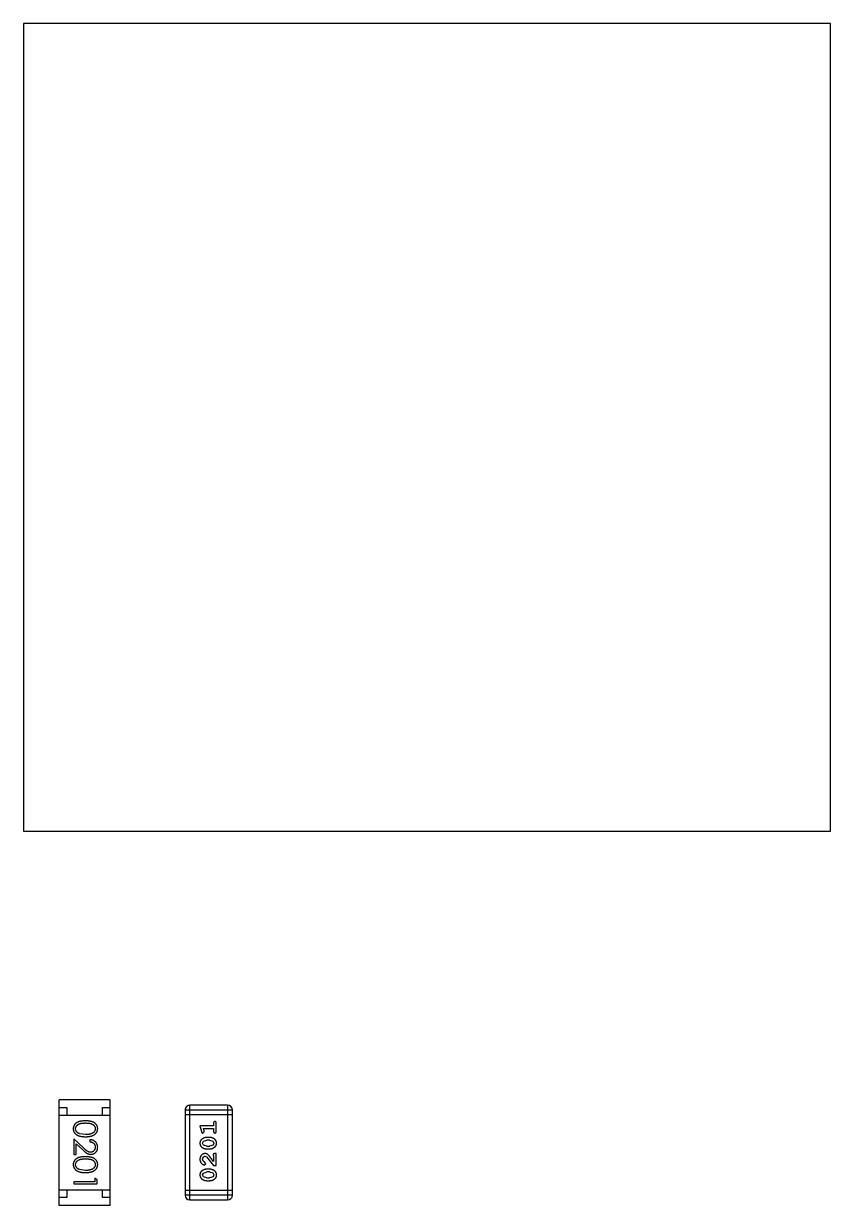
# Model space of a CAD drawing. Header units: inches. Extents: x -13 to 240, y -18 to 126.
# Drawn here: x 183.53 to 188.73, y 28.81 to 36.42 of the extents above; entities that cross this region are included whole.
import ezdxf

# ---------------------------------------------------------------- set-up
doc = ezdxf.new("R2010")
doc.units = ezdxf.units.IN
doc.header["$LTSCALE"] = 1.21
doc.header["$MEASUREMENT"] = 0
doc.layers.get('0').update_dxf_attribs({"linetype": 'CONTINUOUS'})

msp = doc.modelspace()

# ---------------------------------------------------------------- linework, layer by layer
at = {"color": 7, "linetype": 'Continuous'}
for p, q in [((183.5333, 36.422), (183.5333, 31.222)), ((188.7333, 36.422), (183.5333, 36.422)), ((188.7333, 31.222), (188.7333, 36.422)), ((183.5333, 31.222), (188.7333, 31.222)), ((183.7615, 28.8115), (183.7615, 29.4915)), ((184.0915, 29.4915), (183.7615, 29.4915)), ((184.0915, 28.8115), (184.0915, 29.4915)), ((184.6045, 28.8466), (184.6045, 29.4562)), ((184.8484, 29.4562), (184.6045, 29.4562)), ((184.8484, 29.4562), (184.8484, 28.8466)), ((183.7615, 29.4415), (183.8115, 29.4415)), ((183.7615, 29.3915), (184.0915, 29.3915)), ((183.8115, 29.4415), (183.8115, 29.3915)), ((184.0415, 29.3915), (184.0415, 29.4415)), ((184.0415, 29.4415), (184.0915, 29.4415)), ((184.5741, 29.4257), (184.5741, 28.8771)), ((184.5741, 29.4257), (184.8789, 29.4257)), ((184.8789, 29.3952), (184.5741, 29.3952)), ((184.8789, 28.8771), (184.8789, 29.4257)), ((184.6698, 29.3229), (184.6797, 29.2863)), ((184.7579, 29.3229), (184.6698, 29.3229)), ((184.6971, 29.2905), (184.693, 29.3056)), ((184.693, 29.3056), (184.7579, 29.3056)), ((184.7579, 29.3402), (184.7579, 29.3229)), ((184.7579, 29.3056), (184.7579, 29.2883)), ((184.7752, 29.2883), (184.7752, 29.3402)), ((183.8568, 29.24), (183.8568, 29.1381)), ((183.9189, 29.1819), (183.8568, 29.24)), ((183.9318, 29.267), (183.8941, 29.2726)), ((183.9606, 29.2343), (183.9606, 29.2208)), ((184.6889, 29.2772), (184.6981, 29.2851)), ((184.6924, 29.2241), (184.7147, 29.2316)), ((184.6981, 29.2851), (184.6971, 29.2905)), ((184.7322, 29.2489), (184.7144, 29.2489)), ((184.7319, 29.2316), (184.7147, 29.2316)), ((184.7319, 29.2316), (184.7537, 29.2244)), ((184.7537, 29.2244), (184.7595, 29.2121)), ((183.8722, 29.1381), (183.8722, 29.2079)), ((183.8722, 29.2079), (183.9122, 29.1704)), ((184.6871, 29.2119), (184.6924, 29.2241)), ((184.6929, 29.1995), (184.6871, 29.2119)), ((184.7147, 29.1923), (184.6929, 29.1995)), ((184.7144, 29.175), (184.7322, 29.175)), ((184.7147, 29.1923), (184.7319, 29.1923)), ((184.7542, 29.1999), (184.7319, 29.1923)), ((184.7595, 29.2121), (184.7542, 29.1999)), ((183.8568, 29.1381), (183.8722, 29.1381)), ((184.6925, 29.0934), (184.6871, 29.1083)), ((184.701, 29.0885), (184.6925, 29.0934)), ((184.6991, 29.0712), (184.7076, 29.08)), ((184.7076, 29.08), (184.701, 29.0885)), ((184.7017, 29.1278), (184.7114, 29.123)), ((184.7114, 29.123), (184.7563, 29.068)), ((184.7579, 29.0948), (184.7309, 29.1283)), ((184.7548, 29.1364), (184.7579, 29.1309)), ((184.7579, 29.1309), (184.7579, 29.0948)), ((184.7752, 29.1451), (184.7674, 29.1451)), ((184.7752, 29.068), (184.7752, 29.1451)), ((183.9318, 29.0362), (183.8941, 29.0419)), ((184.6871, 29.0074), (184.6924, 29.0195)), ((184.6929, 28.995), (184.6871, 29.0074)), ((184.6924, 29.0195), (184.7147, 29.0271)), ((184.7322, 29.0444), (184.7144, 29.0444)), ((184.7319, 29.0271), (184.7147, 29.0271)), ((184.7319, 29.0271), (184.7537, 29.0199)), ((184.7537, 29.0199), (184.7595, 29.0076)), ((184.7595, 29.0076), (184.7542, 28.9954)), ((184.7563, 29.068), (184.7752, 29.068)), ((183.8568, 28.9631), (183.8568, 28.9496)), ((183.9914, 28.9631), (183.8568, 28.9631)), ((183.8568, 28.9496), (184.0068, 28.9496)), ((183.9914, 28.9862), (183.9914, 28.9631)), ((184.0068, 28.9774), (183.9914, 28.9862)), ((184.0068, 28.9496), (184.0068, 28.9774)), ((184.7147, 28.9878), (184.6929, 28.995)), ((184.7144, 28.9705), (184.7322, 28.9705)), ((184.7147, 28.9878), (184.7319, 28.9878)), ((184.7542, 28.9954), (184.7319, 28.9878)), ((183.7615, 28.9115), (184.0915, 28.9115)), ((183.8115, 28.8615), (183.7615, 28.8615)), ((183.8115, 28.9115), (183.8115, 28.8615)), ((184.0415, 28.8615), (184.0415, 28.9115)), ((184.0915, 28.8615), (184.0415, 28.8615)), ((184.8789, 28.9076), (184.5741, 28.9076)), ((184.8789, 28.8771), (184.5741, 28.8771)), ((184.6045, 28.8466), (184.8484, 28.8466)), ((184.0915, 28.8115), (183.7615, 28.8115))]:
    msp.add_line(p, q, dxfattribs=at)
for centre, start, end in [((184.6045, 29.4257), 90.00001, 180.00001), ((184.8484, 29.4257), 0.00001, 90.00001), ((184.6045, 28.8771), 180.00001, 270.00001), ((184.8484, 28.8771), 270.00001, 0.00001)]:
    msp.add_arc(centre, 0.0305, start, end, dxfattribs=at)
for points, knots in [([(183.9317, 29.3554), (183.9293, 29.3554), (183.9247, 29.3554), (183.9179, 29.3551), (183.9116, 29.3546), (183.9056, 29.3539), (183.9001, 29.353), (183.895, 29.3519), (183.8902, 29.3506), (183.8859, 29.3491), (183.8819, 29.3474), (183.8782, 29.3455), (183.8747, 29.3435), (183.8715, 29.3413), (183.8685, 29.339), (183.8658, 29.3365), (183.8634, 29.3339), (183.8612, 29.3311), (183.8592, 29.3282), (183.8576, 29.3252), (183.8561, 29.3221), (183.855, 29.3189), (183.8541, 29.3156), (183.8534, 29.3122), (183.853, 29.3088), (183.853, 29.3065), (183.8529, 29.3053)], [0, 0, 0, 0, 0.068113, 0.132564, 0.193427, 0.250218, 0.303569, 0.353576, 0.400235, 0.443586, 0.484619, 0.524292, 0.56238, 0.599049, 0.63494, 0.669782, 0.704009, 0.737842, 0.771098, 0.803896, 0.836415, 0.868639, 0.900715, 0.933378, 0.966213, 1, 1, 1, 1]), ([(183.8529, 29.3053), (183.853, 29.3041), (183.853, 29.3017), (183.8534, 29.2982), (183.8541, 29.2947), (183.855, 29.2914), (183.8562, 29.2881), (183.8577, 29.2849), (183.8594, 29.2819), (183.8614, 29.2788), (183.8637, 29.276), (183.8662, 29.2732), (183.869, 29.2706), (183.872, 29.2682), (183.8753, 29.266), (183.8789, 29.2639), (183.8827, 29.262), (183.8868, 29.2602), (183.8911, 29.2586), (183.8959, 29.2573), (183.901, 29.2561), (183.9064, 29.2551), (183.9122, 29.2544), (183.9184, 29.2539), (183.925, 29.2536), (183.9294, 29.2535), (183.9317, 29.2535)], [0, 0, 0, 0, 0.033824, 0.067298, 0.10028, 0.133019, 0.165736, 0.198792, 0.232372, 0.266409, 0.301016, 0.336196, 0.371972, 0.408574, 0.446394, 0.485225, 0.525372, 0.567224, 0.611081, 0.65775, 0.70702, 0.759235, 0.814484, 0.873227, 0.934937, 1, 1, 1, 1]), ([(183.8683, 29.3048), (183.8684, 29.3065), (183.8686, 29.3098), (183.8699, 29.3146), (183.8719, 29.3194), (183.8743, 29.3231), (183.8766, 29.326), (183.8785, 29.3281), (183.8807, 29.3299), (183.883, 29.3317), (183.8855, 29.3334), (183.8882, 29.3348), (183.8911, 29.3362), (183.8942, 29.3374), (183.8977, 29.3385), (183.9014, 29.3394), (183.9056, 29.3402), (183.9101, 29.3409), (183.915, 29.3413), (183.9202, 29.3417), (183.9259, 29.3419), (183.9298, 29.342), (183.9318, 29.342)], [0, 0, 0, 0, 0.060034, 0.120278, 0.182348, 0.247919, 0.281641, 0.315701, 0.350322, 0.385703, 0.421819, 0.459196, 0.497866, 0.538301, 0.58121, 0.628183, 0.679403, 0.734699, 0.794074, 0.858416, 0.927049, 1, 1, 1, 1]), ([(183.8941, 29.2726), (183.893, 29.273), (183.891, 29.2738), (183.888, 29.2751), (183.8853, 29.2766), (183.8828, 29.2782), (183.8805, 29.2799), (183.8783, 29.2818), (183.8764, 29.2838), (183.8742, 29.2866), (183.8718, 29.2903), (183.8698, 29.295), (183.8685, 29.2998), (183.8684, 29.3032), (183.8683, 29.3048)], [0, 0, 0, 0, 0.075949, 0.148549, 0.218996, 0.286119, 0.351826, 0.416074, 0.478265, 0.540325, 0.660405, 0.774606, 0.887187, 1, 1, 1, 1]), ([(184.0106, 29.3053), (184.0106, 29.3065), (184.0106, 29.3088), (184.0102, 29.3122), (184.0095, 29.3156), (184.0086, 29.3189), (184.0074, 29.3221), (184.0059, 29.3252), (184.0042, 29.3283), (184.0023, 29.3312), (184.0001, 29.334), (183.9976, 29.3367), (183.9949, 29.3392), (183.9919, 29.3415), (183.9887, 29.3436), (183.9853, 29.3457), (183.9816, 29.3475), (183.9776, 29.3492), (183.9733, 29.3506), (183.9686, 29.3519), (183.9635, 29.353), (183.9579, 29.3539), (183.952, 29.3546), (183.9456, 29.3551), (183.9388, 29.3554), (183.9341, 29.3554), (183.9317, 29.3554)], [0, 0, 0, 0, 0.033742, 0.066533, 0.099153, 0.13154, 0.164087, 0.196563, 0.229707, 0.263315, 0.297504, 0.331686, 0.366482, 0.4021, 0.438958, 0.476748, 0.515985, 0.556589, 0.599519, 0.645765, 0.695487, 0.748721, 0.805687, 0.866754, 0.931405, 1, 1, 1, 1]), ([(183.9317, 29.2535), (183.934, 29.2535), (183.9385, 29.2536), (183.9451, 29.2539), (183.9513, 29.2544), (183.9571, 29.2551), (183.9626, 29.2561), (183.9677, 29.2573), (183.9725, 29.2587), (183.9769, 29.2603), (183.981, 29.2621), (183.9848, 29.264), (183.9884, 29.2661), (183.9917, 29.2684), (183.9947, 29.2708), (183.9975, 29.2733), (184, 29.2761), (184.0022, 29.2789), (184.0042, 29.2819), (184.0059, 29.285), (184.0074, 29.2882), (184.0086, 29.2914), (184.0095, 29.2948), (184.0102, 29.2982), (184.0106, 29.3017), (184.0106, 29.3041), (184.0106, 29.3053)], [0, 0, 0, 0, 0.065278, 0.127205, 0.186168, 0.241675, 0.294115, 0.343609, 0.390387, 0.434463, 0.476646, 0.517002, 0.555936, 0.593716, 0.630057, 0.665601, 0.700745, 0.734917, 0.768681, 0.802087, 0.834849, 0.867433, 0.900138, 0.932806, 0.966212, 1, 1, 1, 1]), ([(183.9318, 29.342), (183.9338, 29.342), (183.9377, 29.3419), (183.9434, 29.3417), (183.9486, 29.3413), (183.9535, 29.3408), (183.9581, 29.3402), (183.9622, 29.3394), (183.966, 29.3385), (183.9694, 29.3374), (183.9725, 29.3361), (183.9754, 29.3348), (183.9781, 29.3333), (183.9806, 29.3317), (183.9829, 29.3299), (183.9851, 29.328), (183.987, 29.326), (183.9893, 29.3231), (183.9916, 29.3194), (183.9938, 29.3147), (183.995, 29.3098), (183.9952, 29.3065), (183.9952, 29.3048)], [0, 0, 0, 0, 0.073302, 0.142286, 0.206253, 0.266017, 0.321612, 0.372532, 0.419497, 0.462398, 0.502825, 0.541489, 0.579034, 0.615143, 0.650298, 0.684912, 0.718701, 0.752189, 0.817245, 0.879117, 0.939613, 1, 1, 1, 1]), ([(183.9952, 29.3048), (183.9952, 29.3032), (183.995, 29.2999), (183.9937, 29.295), (183.9916, 29.2904), (183.9893, 29.2866), (183.987, 29.2838), (183.985, 29.2817), (183.9827, 29.2798), (183.9803, 29.278), (183.9776, 29.2763), (183.9746, 29.2747), (183.9714, 29.2733), (183.968, 29.2719), (183.9643, 29.2708), (183.9604, 29.2697), (183.9563, 29.2689), (183.9518, 29.2682), (183.9472, 29.2677), (183.9423, 29.2672), (183.9371, 29.267), (183.9336, 29.267), (183.9318, 29.267)], [0, 0, 0, 0, 0.059689, 0.119507, 0.181075, 0.246162, 0.279894, 0.314468, 0.350403, 0.387474, 0.426147, 0.466624, 0.508745, 0.553328, 0.600058, 0.649177, 0.700552, 0.754894, 0.811825, 0.871514, 0.934319, 1, 1, 1, 1]), ([(184.7666, 29.3512), (184.766, 29.3512), (184.7648, 29.3511), (184.7631, 29.3506), (184.7616, 29.3497), (184.7603, 29.3486), (184.7592, 29.347), (184.7584, 29.3451), (184.758, 29.3428), (184.7579, 29.3411), (184.7579, 29.3402)], [0, 0, 0, 0, 0.11517, 0.223509, 0.328254, 0.438012, 0.553651, 0.682263, 0.830856, 1, 1, 1, 1]), ([(184.7752, 29.3402), (184.7752, 29.3411), (184.7752, 29.3428), (184.7747, 29.3451), (184.774, 29.347), (184.7729, 29.3486), (184.7716, 29.3498), (184.7701, 29.3506), (184.7684, 29.3511), (184.7672, 29.3512), (184.7666, 29.3512)], [0, 0, 0, 0, 0.169012, 0.317488, 0.445429, 0.560977, 0.67065, 0.776666, 0.88492, 1, 1, 1, 1]), ([(184.0106, 29.1853), (184.0106, 29.187), (184.0105, 29.1903), (184.0098, 29.1951), (184.0087, 29.1998), (184.0072, 29.2042), (184.0052, 29.2084), (184.0028, 29.2124), (183.9999, 29.2163), (183.9966, 29.2198), (183.993, 29.2231), (183.9891, 29.226), (183.9849, 29.2284), (183.9805, 29.2304), (183.9759, 29.232), (183.971, 29.2332), (183.9659, 29.234), (183.9624, 29.2342), (183.9606, 29.2343)], [0, 0, 0, 0, 0.06445, 0.126725, 0.187421, 0.247417, 0.306749, 0.366595, 0.427749, 0.490235, 0.553031, 0.614805, 0.676505, 0.738096, 0.801021, 0.864897, 0.931209, 1, 1, 1, 1]), ([(184.7144, 29.2489), (184.7134, 29.2489), (184.7112, 29.2489), (184.708, 29.2486), (184.7049, 29.248), (184.7018, 29.2474), (184.6987, 29.2465), (184.6957, 29.2453), (184.6928, 29.244), (184.6899, 29.2425), (184.6872, 29.2409), (184.6846, 29.2393), (184.6823, 29.2377), (184.6802, 29.236), (184.6783, 29.2343), (184.6767, 29.2326), (184.6752, 29.2308), (184.6737, 29.2285), (184.6721, 29.2253), (184.6708, 29.2211), (184.67, 29.2166), (184.6699, 29.2134), (184.6698, 29.2118)], [0, 0, 0, 0, 0.049855, 0.099516, 0.148482, 0.19758, 0.246804, 0.296268, 0.346517, 0.397047, 0.446826, 0.49336, 0.537801, 0.579207, 0.617974, 0.654833, 0.689171, 0.722088, 0.786392, 0.853518, 0.924186, 1, 1, 1, 1]), ([(184.6797, 29.2863), (184.68, 29.2854), (184.6804, 29.2839), (184.6813, 29.2818), (184.6822, 29.2802), (184.6832, 29.279), (184.6844, 29.2782), (184.6857, 29.2776), (184.6872, 29.2773), (184.6883, 29.2773), (184.6889, 29.2772)], [0, 0, 0, 0, 0.187321, 0.344927, 0.475328, 0.579604, 0.674244, 0.773631, 0.882025, 1, 1, 1, 1]), ([(184.7768, 29.212), (184.7768, 29.2135), (184.7767, 29.2163), (184.776, 29.2204), (184.7749, 29.2242), (184.7733, 29.2278), (184.7712, 29.2311), (184.7687, 29.2342), (184.7658, 29.237), (184.7624, 29.2394), (184.7588, 29.2416), (184.7551, 29.2436), (184.7514, 29.2452), (184.7476, 29.2466), (184.7438, 29.2476), (184.74, 29.2484), (184.7361, 29.2488), (184.7335, 29.2489), (184.7322, 29.2489)], [0, 0, 0, 0, 0.067217, 0.131051, 0.19272, 0.252824, 0.312745, 0.373449, 0.436041, 0.501494, 0.567761, 0.632087, 0.695096, 0.757109, 0.817993, 0.878657, 0.939311, 1, 1, 1, 1]), ([(184.7579, 29.2883), (184.7579, 29.2874), (184.758, 29.2857), (184.7584, 29.2834), (184.7592, 29.2814), (184.7603, 29.2798), (184.7616, 29.2787), (184.7631, 29.2778), (184.7648, 29.2773), (184.766, 29.2773), (184.7666, 29.2772)], [0, 0, 0, 0, 0.169102, 0.317658, 0.446239, 0.563118, 0.671828, 0.776546, 0.884858, 1, 1, 1, 1]), ([(184.7666, 29.2772), (184.7672, 29.2773), (184.7684, 29.2773), (184.7701, 29.2779), (184.7716, 29.2787), (184.7729, 29.2798), (184.774, 29.2814), (184.7747, 29.2834), (184.7752, 29.2857), (184.7752, 29.2874), (184.7752, 29.2883)], [0, 0, 0, 0, 0.115051, 0.223278, 0.329269, 0.437893, 0.554681, 0.682591, 0.83103, 1, 1, 1, 1]), ([(183.9122, 29.1704), (183.9138, 29.1689), (183.9167, 29.1662), (183.9211, 29.1622), (183.9252, 29.1587), (183.9291, 29.1555), (183.9327, 29.1526), (183.9361, 29.1502), (183.9393, 29.1481), (183.9431, 29.1457), (183.9478, 29.1434), (183.9537, 29.1415), (183.9598, 29.1402), (183.9639, 29.1401), (183.966, 29.14)], [0, 0, 0, 0, 0.09953, 0.192079, 0.277712, 0.357454, 0.429648, 0.495771, 0.555538, 0.608657, 0.707578, 0.804328, 0.901298, 1, 1, 1, 1]), ([(183.9648, 29.1535), (183.9632, 29.1536), (183.96, 29.1537), (183.9552, 29.1547), (183.9505, 29.1564), (183.9467, 29.1584), (183.9436, 29.1604), (183.9409, 29.1623), (183.938, 29.1647), (183.9347, 29.1673), (183.9312, 29.1704), (183.9273, 29.1739), (183.9232, 29.1777), (183.9203, 29.1804), (183.9189, 29.1819)], [0, 0, 0, 0, 0.088014, 0.174976, 0.2638, 0.355443, 0.406413, 0.465519, 0.533076, 0.609353, 0.693899, 0.787171, 0.889197, 1, 1, 1, 1]), ([(183.9606, 29.2208), (183.962, 29.2207), (183.9646, 29.2204), (183.9683, 29.2197), (183.9719, 29.2187), (183.9752, 29.2175), (183.9783, 29.216), (183.9812, 29.2142), (183.9838, 29.2123), (183.9862, 29.21), (183.9883, 29.2075), (183.9902, 29.2049), (183.9917, 29.2021), (183.993, 29.1992), (183.994, 29.1961), (183.9947, 29.1929), (183.9952, 29.1895), (183.9952, 29.1872), (183.9952, 29.186)], [0, 0, 0, 0, 0.073648, 0.143686, 0.210962, 0.275557, 0.338064, 0.399311, 0.4594, 0.51934, 0.579024, 0.637809, 0.695959, 0.754122, 0.813113, 0.873453, 0.935561, 1, 1, 1, 1]), ([(183.9952, 29.186), (183.9952, 29.1849), (183.9952, 29.1827), (183.9947, 29.1795), (183.994, 29.1764), (183.993, 29.1734), (183.9918, 29.1706), (183.9902, 29.1679), (183.9884, 29.1653), (183.9863, 29.1629), (183.984, 29.1607), (183.9816, 29.1588), (183.9791, 29.1571), (183.9764, 29.1558), (183.9737, 29.1548), (183.9708, 29.154), (183.9679, 29.1536), (183.9659, 29.1535), (183.9648, 29.1535)], [0, 0, 0, 0, 0.068027, 0.133505, 0.19695, 0.26027, 0.322741, 0.384982, 0.448465, 0.513424, 0.578224, 0.640011, 0.700094, 0.760067, 0.819012, 0.877878, 0.938035, 1, 1, 1, 1]), ([(183.966, 29.14), (183.9675, 29.1401), (183.9704, 29.1402), (183.9748, 29.1407), (183.9789, 29.1417), (183.9829, 29.1431), (183.9868, 29.1449), (183.9905, 29.1471), (183.994, 29.1496), (183.9974, 29.1525), (184.0005, 29.1557), (184.0032, 29.1593), (184.0055, 29.163), (184.0074, 29.167), (184.0088, 29.1713), (184.0099, 29.1758), (184.0105, 29.1805), (184.0106, 29.1837), (184.0106, 29.1853)], [0, 0, 0, 0, 0.06271, 0.123347, 0.183401, 0.242828, 0.302097, 0.36242, 0.423725, 0.487032, 0.550491, 0.612709, 0.674265, 0.73617, 0.799211, 0.863483, 0.930525, 1, 1, 1, 1]), ([(184.6698, 29.2118), (184.6699, 29.2104), (184.6699, 29.2075), (184.6706, 29.2035), (184.6718, 29.1996), (184.6733, 29.196), (184.6754, 29.1927), (184.6779, 29.1897), (184.6809, 29.1869), (184.6843, 29.1844), (184.6879, 29.1822), (184.6916, 29.1803), (184.6953, 29.1787), (184.699, 29.1773), (184.7028, 29.1763), (184.7067, 29.1755), (184.7105, 29.1751), (184.7131, 29.175), (184.7144, 29.175)], [0, 0, 0, 0, 0.06692, 0.130834, 0.19258, 0.252759, 0.312631, 0.373411, 0.436359, 0.501894, 0.568244, 0.632472, 0.69556, 0.757163, 0.818592, 0.878885, 0.939235, 1, 1, 1, 1]), ([(184.7322, 29.175), (184.7333, 29.175), (184.7354, 29.175), (184.7386, 29.1754), (184.7417, 29.1758), (184.7448, 29.1765), (184.7478, 29.1774), (184.7508, 29.1785), (184.7538, 29.1798), (184.7567, 29.1813), (184.7594, 29.1829), (184.7619, 29.1845), (184.7642, 29.1861), (184.7664, 29.1878), (184.7682, 29.1895), (184.7699, 29.1912), (184.7713, 29.1929), (184.7729, 29.1953), (184.7745, 29.1984), (184.7758, 29.2026), (184.7767, 29.2072), (184.7767, 29.2104), (184.7768, 29.212)], [0, 0, 0, 0, 0.049886, 0.09882, 0.148132, 0.19689, 0.246038, 0.295176, 0.345305, 0.395692, 0.445312, 0.491875, 0.535813, 0.577009, 0.616081, 0.652689, 0.687585, 0.720206, 0.785062, 0.85223, 0.923759, 1, 1, 1, 1]), ([(183.9317, 29.1246), (183.9293, 29.1246), (183.9247, 29.1246), (183.9179, 29.1243), (183.9116, 29.1238), (183.9056, 29.1231), (183.9001, 29.1222), (183.895, 29.1211), (183.8902, 29.1198), (183.8859, 29.1183), (183.8819, 29.1166), (183.8782, 29.1147), (183.8747, 29.1127), (183.8715, 29.1105), (183.8685, 29.1082), (183.8658, 29.1058), (183.8634, 29.1031), (183.8612, 29.1003), (183.8592, 29.0974), (183.8576, 29.0944), (183.8561, 29.0913), (183.855, 29.0881), (183.8541, 29.0848), (183.8534, 29.0815), (183.853, 29.078), (183.853, 29.0757), (183.8529, 29.0745)], [0, 0, 0, 0, 0.068113, 0.132564, 0.193427, 0.250218, 0.303569, 0.353576, 0.400235, 0.443586, 0.484619, 0.524292, 0.56238, 0.599049, 0.63494, 0.669782, 0.704009, 0.737842, 0.771098, 0.803896, 0.836415, 0.868639, 0.900715, 0.933378, 0.966213, 1, 1, 1, 1]), ([(183.8529, 29.0745), (183.853, 29.0733), (183.853, 29.0709), (183.8534, 29.0674), (183.8541, 29.064), (183.855, 29.0606), (183.8562, 29.0574), (183.8577, 29.0542), (183.8594, 29.0511), (183.8614, 29.0481), (183.8637, 29.0452), (183.8662, 29.0425), (183.869, 29.0399), (183.872, 29.0374), (183.8753, 29.0352), (183.8789, 29.0331), (183.8827, 29.0312), (183.8868, 29.0294), (183.8911, 29.0278), (183.8959, 29.0265), (183.901, 29.0253), (183.9064, 29.0243), (183.9122, 29.0236), (183.9184, 29.0231), (183.925, 29.0228), (183.9294, 29.0228), (183.9317, 29.0227)], [0, 0, 0, 0, 0.033824, 0.067298, 0.10028, 0.133019, 0.165736, 0.198792, 0.232372, 0.266409, 0.301016, 0.336196, 0.371972, 0.408574, 0.446394, 0.485225, 0.525372, 0.567224, 0.611081, 0.65775, 0.70702, 0.759235, 0.814484, 0.873227, 0.934937, 1, 1, 1, 1]), ([(183.8683, 29.074), (183.8684, 29.0757), (183.8686, 29.079), (183.8699, 29.0839), (183.8719, 29.0886), (183.8743, 29.0924), (183.8766, 29.0952), (183.8785, 29.0973), (183.8807, 29.0992), (183.883, 29.101), (183.8855, 29.1026), (183.8882, 29.104), (183.8911, 29.1054), (183.8942, 29.1067), (183.8977, 29.1077), (183.9014, 29.1087), (183.9056, 29.1094), (183.9101, 29.1101), (183.915, 29.1106), (183.9202, 29.1109), (183.9259, 29.1112), (183.9298, 29.1112), (183.9318, 29.1112)], [0, 0, 0, 0, 0.060034, 0.120278, 0.182348, 0.247919, 0.281641, 0.315701, 0.350322, 0.385703, 0.421819, 0.459196, 0.497866, 0.538301, 0.58121, 0.628183, 0.679403, 0.734699, 0.794074, 0.858416, 0.927049, 1, 1, 1, 1]), ([(183.8941, 29.0419), (183.893, 29.0423), (183.891, 29.043), (183.888, 29.0443), (183.8853, 29.0458), (183.8828, 29.0474), (183.8805, 29.0492), (183.8783, 29.051), (183.8764, 29.053), (183.8742, 29.0558), (183.8718, 29.0595), (183.8698, 29.0642), (183.8685, 29.0691), (183.8684, 29.0724), (183.8683, 29.074)], [0, 0, 0, 0, 0.075949, 0.148549, 0.218996, 0.286119, 0.351826, 0.416074, 0.478265, 0.540325, 0.660405, 0.774606, 0.887187, 1, 1, 1, 1]), ([(184.0106, 29.0745), (184.0106, 29.0757), (184.0106, 29.078), (184.0102, 29.0815), (184.0095, 29.0848), (184.0086, 29.0881), (184.0074, 29.0913), (184.0059, 29.0945), (184.0042, 29.0975), (184.0023, 29.1004), (184.0001, 29.1033), (183.9976, 29.1059), (183.9949, 29.1084), (183.9919, 29.1107), (183.9887, 29.1129), (183.9853, 29.1149), (183.9816, 29.1167), (183.9776, 29.1184), (183.9733, 29.1199), (183.9686, 29.1211), (183.9635, 29.1223), (183.9579, 29.1231), (183.952, 29.1238), (183.9456, 29.1243), (183.9388, 29.1246), (183.9341, 29.1246), (183.9317, 29.1246)], [0, 0, 0, 0, 0.033742, 0.066533, 0.099153, 0.13154, 0.164087, 0.196563, 0.229707, 0.263315, 0.297504, 0.331686, 0.366482, 0.4021, 0.438958, 0.476748, 0.515985, 0.556589, 0.599519, 0.645765, 0.695487, 0.748721, 0.805687, 0.866754, 0.931405, 1, 1, 1, 1]), ([(183.9317, 29.0227), (183.934, 29.0228), (183.9385, 29.0228), (183.9451, 29.0231), (183.9513, 29.0236), (183.9571, 29.0244), (183.9626, 29.0253), (183.9677, 29.0265), (183.9725, 29.0279), (183.9769, 29.0295), (183.981, 29.0313), (183.9848, 29.0332), (183.9884, 29.0354), (183.9917, 29.0376), (183.9947, 29.04), (183.9975, 29.0426), (184, 29.0453), (184.0022, 29.0482), (184.0042, 29.0511), (184.0059, 29.0542), (184.0074, 29.0574), (184.0086, 29.0607), (184.0095, 29.064), (184.0102, 29.0674), (184.0106, 29.0709), (184.0106, 29.0733), (184.0106, 29.0745)], [0, 0, 0, 0, 0.065278, 0.127205, 0.186168, 0.241675, 0.294115, 0.343609, 0.390387, 0.434463, 0.476646, 0.517002, 0.555936, 0.593716, 0.630057, 0.665601, 0.700745, 0.734917, 0.768681, 0.802087, 0.834849, 0.867433, 0.900138, 0.932806, 0.966212, 1, 1, 1, 1]), ([(183.9318, 29.1112), (183.9338, 29.1112), (183.9377, 29.1112), (183.9434, 29.1109), (183.9486, 29.1106), (183.9535, 29.11), (183.9581, 29.1095), (183.9622, 29.1086), (183.966, 29.1077), (183.9694, 29.1066), (183.9725, 29.1054), (183.9754, 29.104), (183.9781, 29.1025), (183.9806, 29.1009), (183.9829, 29.0991), (183.9851, 29.0973), (183.987, 29.0952), (183.9893, 29.0924), (183.9916, 29.0886), (183.9938, 29.0839), (183.995, 29.079), (183.9952, 29.0757), (183.9952, 29.074)], [0, 0, 0, 0, 0.073302, 0.142286, 0.206253, 0.266017, 0.321612, 0.372532, 0.419497, 0.462398, 0.502825, 0.541489, 0.579034, 0.615143, 0.650298, 0.684912, 0.718701, 0.752189, 0.817245, 0.879117, 0.939613, 1, 1, 1, 1]), ([(183.9952, 29.074), (183.9952, 29.0724), (183.995, 29.0691), (183.9937, 29.0643), (183.9916, 29.0596), (183.9893, 29.0559), (183.987, 29.053), (183.985, 29.051), (183.9827, 29.049), (183.9803, 29.0472), (183.9776, 29.0455), (183.9746, 29.044), (183.9714, 29.0425), (183.968, 29.0412), (183.9643, 29.04), (183.9604, 29.0389), (183.9563, 29.0381), (183.9518, 29.0374), (183.9472, 29.0369), (183.9423, 29.0364), (183.9371, 29.0363), (183.9336, 29.0362), (183.9318, 29.0362)], [0, 0, 0, 0, 0.059689, 0.119507, 0.181075, 0.246162, 0.279894, 0.314468, 0.350403, 0.387474, 0.426147, 0.466624, 0.508745, 0.553328, 0.600058, 0.649177, 0.700552, 0.754894, 0.811825, 0.871514, 0.934319, 1, 1, 1, 1]), ([(184.7026, 29.1451), (184.7015, 29.1451), (184.6993, 29.145), (184.696, 29.1445), (184.6929, 29.1437), (184.69, 29.1426), (184.6871, 29.1411), (184.6844, 29.1393), (184.6818, 29.1372), (184.6794, 29.1348), (184.6771, 29.1322), (184.6752, 29.1293), (184.6735, 29.1263), (184.6721, 29.1231), (184.6711, 29.1197), (184.6703, 29.1161), (184.6699, 29.1123), (184.6699, 29.1097), (184.6698, 29.1084)], [0, 0, 0, 0, 0.060981, 0.120256, 0.178148, 0.236115, 0.293993, 0.352864, 0.413358, 0.476056, 0.539296, 0.602396, 0.665116, 0.728325, 0.792919, 0.859317, 0.928302, 1, 1, 1, 1]), ([(184.6698, 29.1084), (184.6699, 29.1067), (184.67, 29.1034), (184.6709, 29.0984), (184.6723, 29.0937), (184.6743, 29.0892), (184.6767, 29.0851), (184.6796, 29.0814), (184.6828, 29.0783), (184.6864, 29.0757), (184.69, 29.0738), (184.6933, 29.0723), (184.6963, 29.0714), (184.6982, 29.0712), (184.6991, 29.0712)], [0, 0, 0, 0, 0.098286, 0.193983, 0.289056, 0.384352, 0.477435, 0.566197, 0.652355, 0.737986, 0.818188, 0.887401, 0.94802, 1, 1, 1, 1]), ([(184.6871, 29.1083), (184.6872, 29.1097), (184.6873, 29.1124), (184.6881, 29.1162), (184.6895, 29.1196), (184.6914, 29.1225), (184.6937, 29.1248), (184.6961, 29.1266), (184.6988, 29.1276), (184.7007, 29.1277), (184.7017, 29.1278)], [0, 0, 0, 0, 0.156344, 0.299348, 0.4327, 0.561, 0.682299, 0.791883, 0.89611, 1, 1, 1, 1]), ([(184.7309, 29.1283), (184.7301, 29.1292), (184.7286, 29.1309), (184.7264, 29.1333), (184.7243, 29.1354), (184.7223, 29.1373), (184.7204, 29.1389), (184.7187, 29.1402), (184.717, 29.1414), (184.715, 29.1425), (184.7124, 29.1435), (184.7093, 29.1445), (184.706, 29.145), (184.7037, 29.1451), (184.7026, 29.1451)], [0, 0, 0, 0, 0.103002, 0.197728, 0.285279, 0.365235, 0.437224, 0.502446, 0.560545, 0.611446, 0.707576, 0.80349, 0.900532, 1, 1, 1, 1]), ([(184.7674, 29.1451), (184.7663, 29.1451), (184.7643, 29.145), (184.7616, 29.1446), (184.7594, 29.1439), (184.7576, 29.1429), (184.7563, 29.1416), (184.7554, 29.14), (184.7549, 29.1383), (184.7548, 29.1371), (184.7548, 29.1364)], [0, 0, 0, 0, 0.1844, 0.34094, 0.473574, 0.586824, 0.690029, 0.789175, 0.890445, 1, 1, 1, 1]), ([(184.7144, 29.0444), (184.7134, 29.0444), (184.7112, 29.0444), (184.708, 29.0441), (184.7049, 29.0435), (184.7018, 29.0429), (184.6987, 29.0419), (184.6957, 29.0408), (184.6928, 29.0395), (184.6899, 29.038), (184.6872, 29.0364), (184.6846, 29.0348), (184.6823, 29.0331), (184.6802, 29.0315), (184.6783, 29.0298), (184.6767, 29.0281), (184.6752, 29.0263), (184.6737, 29.024), (184.6721, 29.0208), (184.6708, 29.0166), (184.67, 29.0121), (184.6699, 29.0089), (184.6698, 29.0073)], [0, 0, 0, 0, 0.049855, 0.099516, 0.148482, 0.19758, 0.246804, 0.296268, 0.346517, 0.397047, 0.446826, 0.49336, 0.537801, 0.579207, 0.617974, 0.654833, 0.689171, 0.722088, 0.786392, 0.853518, 0.924186, 1, 1, 1, 1]), ([(184.6698, 29.0073), (184.6699, 29.0058), (184.6699, 29.003), (184.6706, 28.9989), (184.6718, 28.9951), (184.6733, 28.9915), (184.6754, 28.9882), (184.6779, 28.9852), (184.6809, 28.9824), (184.6843, 28.9799), (184.6879, 28.9777), (184.6916, 28.9758), (184.6953, 28.9742), (184.699, 28.9728), (184.7028, 28.9718), (184.7067, 28.971), (184.7105, 28.9706), (184.7131, 28.9705), (184.7144, 28.9705)], [0, 0, 0, 0, 0.06692, 0.130834, 0.19258, 0.252759, 0.312631, 0.373411, 0.436359, 0.501894, 0.568244, 0.632472, 0.69556, 0.757163, 0.818592, 0.878885, 0.939235, 1, 1, 1, 1]), ([(184.7768, 29.0075), (184.7768, 29.009), (184.7767, 29.0118), (184.776, 29.0159), (184.7749, 29.0197), (184.7733, 29.0233), (184.7712, 29.0266), (184.7687, 29.0297), (184.7658, 29.0325), (184.7624, 29.0349), (184.7588, 29.0371), (184.7551, 29.0391), (184.7514, 29.0407), (184.7476, 29.0421), (184.7438, 29.0431), (184.74, 29.0439), (184.7361, 29.0443), (184.7335, 29.0444), (184.7322, 29.0444)], [0, 0, 0, 0, 0.067217, 0.131051, 0.19272, 0.252824, 0.312745, 0.373449, 0.436041, 0.501494, 0.567761, 0.632087, 0.695096, 0.757109, 0.817993, 0.878657, 0.939311, 1, 1, 1, 1]), ([(184.7322, 28.9705), (184.7333, 28.9705), (184.7354, 28.9705), (184.7386, 28.9708), (184.7417, 28.9713), (184.7448, 28.972), (184.7478, 28.9729), (184.7508, 28.974), (184.7538, 28.9753), (184.7567, 28.9768), (184.7594, 28.9783), (184.7619, 28.98), (184.7642, 28.9816), (184.7664, 28.9833), (184.7682, 28.985), (184.7699, 28.9867), (184.7713, 28.9884), (184.7729, 28.9908), (184.7745, 28.9939), (184.7758, 28.9981), (184.7767, 29.0027), (184.7767, 29.0059), (184.7768, 29.0075)], [0, 0, 0, 0, 0.049886, 0.09882, 0.148132, 0.19689, 0.246038, 0.295176, 0.345305, 0.395692, 0.445312, 0.491875, 0.535813, 0.577009, 0.616081, 0.652689, 0.687585, 0.720206, 0.785062, 0.85223, 0.923759, 1, 1, 1, 1])]:
    msp.add_open_spline(points, degree=3, knots=knots, dxfattribs=at)

doc.saveas('drawing.dxf')
